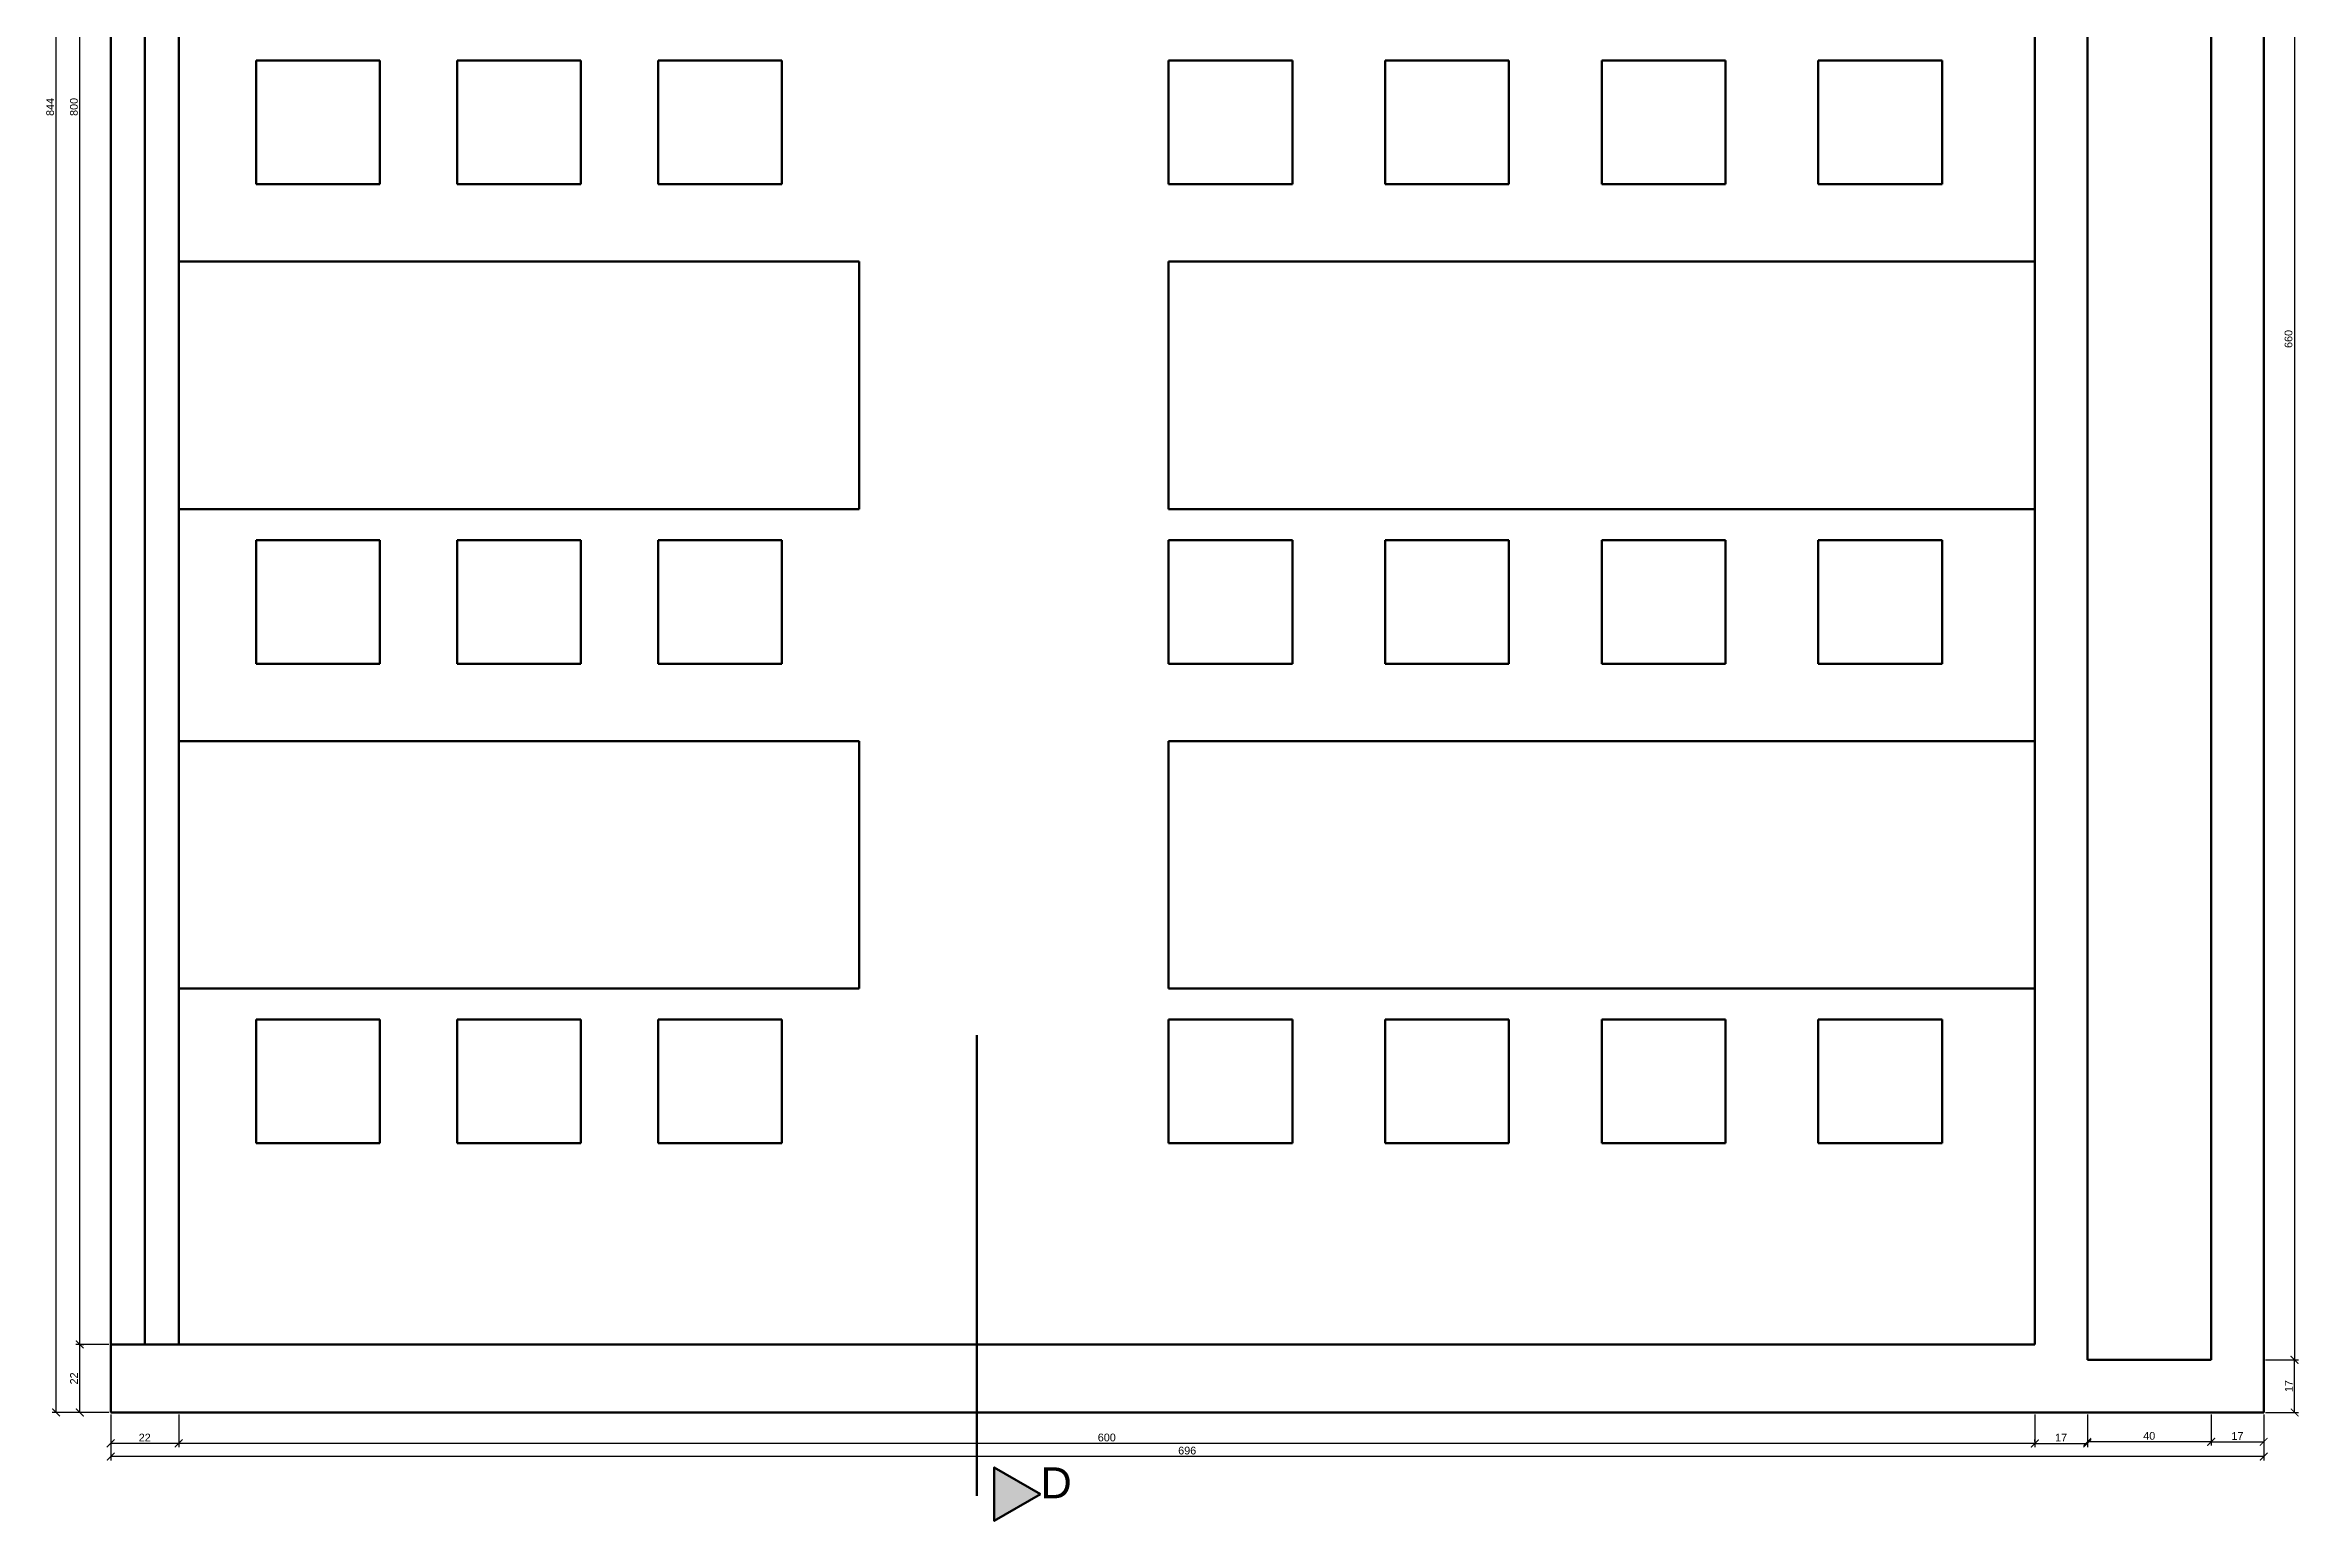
# Model space of a CAD drawing. Header units: millimetres. Extents: x 711 to 3148, y 218 to 1949.
# Drawn here: x 736 to 1465, y 218 to 695 of the extents above; entities that cross this region are included whole.
import ezdxf

# ---------------------------------------------------------------- set-up
doc = ezdxf.new("R2010")
doc.units = ezdxf.units.MM
doc.layers.get('0').update_dxf_attribs({"lineweight": 50})
doc.layers.add('cota', color=5, linetype='Continuous', lineweight=25)
doc.styles.get("Standard").update_dxf_attribs({"font": 'arial.ttf'})
doc.dimstyles.new('CotaPlantaDeCasa', dxfattribs={"dimtxt": 2.5, "dimasz": 2.5, "dimexe": 1.25, "dimexo": 0.625, "dimtad": 1, "dimtxsty": 'Standard', "dimblk": 'ARCHTICK', "dimcen": 2.5, "dimadec": 0, "dimazin": 0, "dimtfac": 1, "dimtmove": 0, "dimatfit": 3, "dimfxl": 1, "dimarcsym": 0})

# ---------------------------------------------------------------- blocks, each defined once
blk = doc.blocks.new('_ArchTick')
at = {"color": 0, "linetype": 'ByBlock', "const_width": 0.15}
blk.add_lwpolyline([(-0.5, -0.5), (0.5, 0.5)], dxfattribs=at)
blk = doc.blocks.new('*D3')
at = {"layer": 'cota', "color": 0, "lineweight": -2, "transparency": 16777216}
for p, q in [((1453.83, 270.29), (1464.45, 270.29)), ((1463.2, 253.29), (1463.2, 270.29)), ((1453.83, 253.29), (1464.45, 253.29))]:
    blk.add_line(p, q, dxfattribs=at)
at = {"layer": 'defpoints', "color": 0, "transparency": 16777216}
for p in [(1453.2, 270.29), (1463.2, 270.29), (1453.2, 253.29)]:
    blk.add_point(p, dxfattribs=at)
at = {"layer": 'cota', "color": 0, "lineweight": -2, "transparency": 16777216, "xscale": 2.5, "yscale": 2.5, "zscale": 2.5}
for p, rotation in [((1463.2, 270.29), 90), ((1463.2, 253.29), 270)]:
    blk.add_blockref('_ArchTick', p, dxfattribs=dict(at, rotation=rotation))
at = {"layer": 'cota', "color": 0, "transparency": 16777216, "insert": (1461.32, 261.79), "char_height": 2.5, "attachment_point": 5, "rotation": 90}
blk.add_mtext('17', dxfattribs=at)
blk = doc.blocks.new('*D4')
at = {"layer": 'cota', "color": 0, "lineweight": -2, "transparency": 16777216}
for p, q in [((1436.2, 252.66), (1436.2, 242.56)), ((1453.2, 252.66), (1453.2, 242.56)), ((1436.2, 243.81), (1453.2, 243.81))]:
    blk.add_line(p, q, dxfattribs=at)
at = {"layer": 'defpoints', "color": 0, "transparency": 16777216}
for p in [(1436.2, 253.29), (1453.2, 253.29), (1453.2, 243.81)]:
    blk.add_point(p, dxfattribs=at)
at = {"layer": 'cota', "color": 0, "lineweight": -2, "transparency": 16777216, "xscale": 2.5, "yscale": 2.5, "zscale": 2.5, "rotation": 180}
blk.add_blockref('_ArchTick', (1436.2, 243.81), dxfattribs=at)
at = {"layer": 'cota', "color": 0, "lineweight": -2, "transparency": 16777216, "xscale": 2.5, "yscale": 2.5, "zscale": 2.5}
blk.add_blockref('_ArchTick', (1453.2, 243.81), dxfattribs=at)
at = {"layer": 'cota', "color": 0, "transparency": 16777216, "insert": (1444.7, 245.69), "char_height": 2.5, "attachment_point": 5}
blk.add_mtext('17', dxfattribs=at)
blk = doc.blocks.new('*D5')
at = {"layer": 'cota', "color": 0, "lineweight": -2, "transparency": 16777216}
for p, q in [((1396.2, 252.66), (1396.2, 242.56)), ((1436.2, 252.66), (1436.2, 242.56)), ((1436.2, 243.81), (1396.2, 243.81))]:
    blk.add_line(p, q, dxfattribs=at)
at = {"layer": 'defpoints', "color": 0, "transparency": 16777216}
for p in [(1396.2, 253.29), (1436.2, 253.29), (1396.2, 243.81)]:
    blk.add_point(p, dxfattribs=at)
at = {"layer": 'cota', "color": 0, "lineweight": -2, "transparency": 16777216, "xscale": 2.5, "yscale": 2.5, "zscale": 2.5, "rotation": 180}
blk.add_blockref('_ArchTick', (1396.2, 243.81), dxfattribs=at)
at = {"layer": 'cota', "color": 0, "lineweight": -2, "transparency": 16777216, "xscale": 2.5, "yscale": 2.5, "zscale": 2.5}
blk.add_blockref('_ArchTick', (1436.2, 243.81), dxfattribs=at)
at = {"layer": 'cota', "color": 0, "transparency": 16777216, "insert": (1416.2, 245.71), "char_height": 2.5, "attachment_point": 5}
blk.add_mtext('40', dxfattribs=at)
blk = doc.blocks.new('*D7')
at = {"layer": 'cota', "color": 0, "lineweight": -2, "transparency": 16777216}
for p, q in [((747.21, 275.29), (747.21, 1075.29)), ((747.84, 1075.29), (748.46, 1075.29)), ((756.58, 275.29), (745.96, 275.29))]:
    blk.add_line(p, q, dxfattribs=at)
at = {"layer": 'defpoints', "color": 0, "transparency": 16777216}
for p in [(747.21, 1075.29), (747.21, 1075.29), (757.2, 275.29)]:
    blk.add_point(p, dxfattribs=at)
at = {"layer": 'cota', "color": 0, "lineweight": -2, "transparency": 16777216, "xscale": 2.5, "yscale": 2.5, "zscale": 2.5}
for p, rotation in [((747.21, 1075.29), 90), ((747.21, 275.29), 270)]:
    blk.add_blockref('_ArchTick', p, dxfattribs=dict(at, rotation=rotation))
at = {"layer": 'cota', "color": 0, "transparency": 16777216, "insert": (745.31, 675.29), "char_height": 2.5, "attachment_point": 5, "rotation": 90}
blk.add_mtext('800', dxfattribs=at)
blk = doc.blocks.new('*D8')
at = {"layer": 'cota', "color": 0, "lineweight": -2, "transparency": 16777216}
for p, q in [((747.21, 253.29), (747.21, 275.29)), ((747.84, 275.29), (748.46, 275.29)), ((756.58, 253.29), (745.96, 253.29))]:
    blk.add_line(p, q, dxfattribs=at)
at = {"layer": 'defpoints', "color": 0, "transparency": 16777216}
for p in [(747.21, 275.29), (747.21, 275.29), (757.2, 253.29)]:
    blk.add_point(p, dxfattribs=at)
at = {"layer": 'cota', "color": 0, "lineweight": -2, "transparency": 16777216, "xscale": 2.5, "yscale": 2.5, "zscale": 2.5}
for p, rotation in [((747.21, 275.29), 90), ((747.21, 253.29), 270)]:
    blk.add_blockref('_ArchTick', p, dxfattribs=dict(at, rotation=rotation))
at = {"layer": 'cota', "color": 0, "transparency": 16777216, "insert": (745.33, 264.29), "char_height": 2.5, "attachment_point": 5, "rotation": 90}
blk.add_mtext('22', dxfattribs=at)
blk = doc.blocks.new('*D9')
at = {"layer": 'cota', "color": 0, "lineweight": -2, "transparency": 16777216}
for p, q in [((746.59, 1097.29), (738.27, 1097.29)), ((739.52, 253.29), (739.52, 1097.29)), ((746.59, 253.29), (738.27, 253.29))]:
    blk.add_line(p, q, dxfattribs=at)
at = {"layer": 'defpoints', "color": 0, "transparency": 16777216}
for p in [(739.52, 1097.29), (747.21, 1097.29), (747.21, 253.29)]:
    blk.add_point(p, dxfattribs=at)
at = {"layer": 'cota', "color": 0, "lineweight": -2, "transparency": 16777216, "xscale": 2.5, "yscale": 2.5, "zscale": 2.5}
for p, rotation in [((739.52, 1097.29), 90), ((739.52, 253.29), 270)]:
    blk.add_blockref('_ArchTick', p, dxfattribs=dict(at, rotation=rotation))
at = {"layer": 'cota', "color": 0, "transparency": 16777216, "insert": (737.62, 675.29), "char_height": 2.5, "attachment_point": 5, "rotation": 90}
blk.add_mtext('844', dxfattribs=at)
blk = doc.blocks.new('*D10')
at = {"layer": 'cota', "color": 0, "lineweight": -2, "transparency": 16777216}
for p, q in [((757.2, 252.66), (757.2, 242.05)), ((779.2, 252.66), (779.2, 242.05)), ((779.2, 243.3), (757.2, 243.3))]:
    blk.add_line(p, q, dxfattribs=at)
at = {"layer": 'defpoints', "color": 0, "transparency": 16777216}
for p in [(757.2, 253.29), (779.2, 253.29), (757.2, 243.3)]:
    blk.add_point(p, dxfattribs=at)
at = {"layer": 'cota', "color": 0, "lineweight": -2, "transparency": 16777216, "xscale": 2.5, "yscale": 2.5, "zscale": 2.5, "rotation": 180}
blk.add_blockref('_ArchTick', (757.2, 243.3), dxfattribs=at)
at = {"layer": 'cota', "color": 0, "lineweight": -2, "transparency": 16777216, "xscale": 2.5, "yscale": 2.5, "zscale": 2.5}
blk.add_blockref('_ArchTick', (779.2, 243.3), dxfattribs=at)
at = {"layer": 'cota', "color": 0, "transparency": 16777216, "insert": (768.2, 245.18), "char_height": 2.5, "attachment_point": 5}
blk.add_mtext('22', dxfattribs=at)
blk = doc.blocks.new('*D11')
at = {"layer": 'cota', "color": 0, "lineweight": -2, "transparency": 16777216}
for p, q in [((779.2, 252.66), (779.2, 242.04)), ((1379.2, 252.66), (1379.2, 242.04)), ((1379.2, 243.29), (779.2, 243.29))]:
    blk.add_line(p, q, dxfattribs=at)
at = {"layer": 'defpoints', "color": 0, "transparency": 16777216}
for p in [(779.2, 253.29), (1379.2, 253.29), (779.2, 243.29)]:
    blk.add_point(p, dxfattribs=at)
at = {"layer": 'cota', "color": 0, "lineweight": -2, "transparency": 16777216, "xscale": 2.5, "yscale": 2.5, "zscale": 2.5, "rotation": 180}
blk.add_blockref('_ArchTick', (779.2, 243.29), dxfattribs=at)
at = {"layer": 'cota', "color": 0, "lineweight": -2, "transparency": 16777216, "xscale": 2.5, "yscale": 2.5, "zscale": 2.5}
blk.add_blockref('_ArchTick', (1379.2, 243.29), dxfattribs=at)
at = {"layer": 'cota', "color": 0, "transparency": 16777216, "insert": (1079.2, 245.19), "char_height": 2.5, "attachment_point": 5}
blk.add_mtext('600', dxfattribs=at)
blk = doc.blocks.new('*D12')
at = {"layer": 'cota', "color": 0, "lineweight": -2, "transparency": 16777216}
for p, q in [((1379.2, 243.92), (1379.2, 244.54)), ((1379.2, 243.29), (1396.2, 243.29)), ((1396.2, 244.44), (1396.2, 242.04))]:
    blk.add_line(p, q, dxfattribs=at)
at = {"layer": 'defpoints', "color": 0, "transparency": 16777216}
for p in [(1379.2, 243.29), (1396.2, 245.06), (1396.2, 243.29)]:
    blk.add_point(p, dxfattribs=at)
at = {"layer": 'cota', "color": 0, "lineweight": -2, "transparency": 16777216, "xscale": 2.5, "yscale": 2.5, "zscale": 2.5, "rotation": 180}
blk.add_blockref('_ArchTick', (1379.2, 243.29), dxfattribs=at)
at = {"layer": 'cota', "color": 0, "lineweight": -2, "transparency": 16777216, "xscale": 2.5, "yscale": 2.5, "zscale": 2.5}
blk.add_blockref('_ArchTick', (1396.2, 243.29), dxfattribs=at)
at = {"layer": 'cota', "color": 0, "transparency": 16777216, "insert": (1387.7, 245.17), "char_height": 2.5, "attachment_point": 5}
blk.add_mtext('17', dxfattribs=at)
blk = doc.blocks.new('*D13')
at = {"layer": 'cota', "color": 0, "lineweight": -2, "transparency": 16777216}
for p, q in [((1453.83, 930.29), (1464.38, 930.29)), ((1463.13, 930.29), (1463.13, 270.29)), ((1453.83, 270.29), (1464.38, 270.29))]:
    blk.add_line(p, q, dxfattribs=at)
at = {"layer": 'defpoints', "color": 0, "transparency": 16777216}
for p in [(1453.2, 930.29), (1453.2, 270.29), (1463.13, 270.29)]:
    blk.add_point(p, dxfattribs=at)
at = {"layer": 'cota', "color": 0, "lineweight": -2, "transparency": 16777216, "xscale": 2.5, "yscale": 2.5, "zscale": 2.5}
for p, rotation in [((1463.13, 930.29), 90), ((1463.13, 270.29), 270)]:
    blk.add_blockref('_ArchTick', p, dxfattribs=dict(at, rotation=rotation))
at = {"layer": 'cota', "color": 0, "transparency": 16777216, "insert": (1461.23, 600.29), "char_height": 2.5, "attachment_point": 5, "rotation": 90}
blk.add_mtext('660', dxfattribs=at)
blk = doc.blocks.new('*D19')
at = {"layer": 'cota', "color": 0, "lineweight": -2, "transparency": 16777216}
for p, q in [((757.2, 252.66), (757.2, 237.8)), ((1453.2, 243.19), (1453.2, 237.8)), ((1453.2, 239.05), (757.2, 239.05))]:
    blk.add_line(p, q, dxfattribs=at)
at = {"layer": 'defpoints', "color": 0, "transparency": 16777216}
for p in [(757.2, 253.29), (1453.2, 243.81), (757.2, 239.05)]:
    blk.add_point(p, dxfattribs=at)
at = {"layer": 'cota', "color": 0, "lineweight": -2, "transparency": 16777216, "xscale": 2.5, "yscale": 2.5, "zscale": 2.5, "rotation": 180}
blk.add_blockref('_ArchTick', (757.2, 239.05), dxfattribs=at)
at = {"layer": 'cota', "color": 0, "lineweight": -2, "transparency": 16777216, "xscale": 2.5, "yscale": 2.5, "zscale": 2.5}
blk.add_blockref('_ArchTick', (1453.2, 239.05), dxfattribs=at)
at = {"layer": 'cota', "color": 0, "transparency": 16777216, "insert": (1105.2, 240.95), "char_height": 2.5, "attachment_point": 5}
blk.add_mtext('696', dxfattribs=at)

msp = doc.modelspace()

# ---------------------------------------------------------------- hatches: boundary and pattern name
at = {"true_color": 0x000000}
h = msp.add_hatch(color=18, dxfattribs=at)
h.dxf.hatch_style = 1
h.paths.add_polyline_path([(1042.8, 235.551), (1042.8, 218.231), (1057.8, 226.891)])

# ---------------------------------------------------------------- linework, layer by layer
for p, q in [((757.203, 275.286), (757.203, 1075.286)), ((768.203, 1075.286), (768.203, 575.286)), ((779.203, 1075.286), (779.203, 275.286)), ((1436.203, 270.286), (1436.203, 930.286)), ((1453.203, 930.286), (1453.203, 275.286)), ((1379.203, 275.286), (1379.203, 895.286)), ((1396.203, 275.286), (1396.203, 895.286)), ((804.203, 690.286), (804.203, 650.286)), ((844.203, 690.286), (804.203, 690.286)), ((844.203, 650.286), (844.203, 690.286)), ((869.203, 690.286), (869.203, 650.286)), ((869.203, 690.286), (909.203, 690.286)), ((909.203, 650.286), (909.203, 690.286)), ((934.203, 690.286), (934.203, 650.286)), ((974.203, 690.286), (934.203, 690.286)), ((974.203, 650.286), (974.203, 690.286)), ((1099.203, 650.286), (1099.203, 690.286)), ((1099.203, 690.286), (1139.203, 690.286)), ((1139.203, 690.286), (1139.203, 650.286)), ((1169.203, 650.286), (1169.203, 690.286)), ((1169.203, 690.286), (1209.203, 690.286)), ((1209.203, 690.286), (1209.203, 650.286)), ((1239.203, 650.286), (1239.203, 690.286)), ((1239.203, 690.286), (1279.203, 690.286)), ((1279.203, 690.286), (1279.203, 650.286)), ((1309.203, 650.286), (1309.203, 690.286)), ((1309.203, 690.286), (1349.203, 690.286)), ((1349.203, 690.286), (1349.203, 650.286)), ((804.203, 650.286), (844.203, 650.286)), ((869.203, 650.286), (909.203, 650.286)), ((934.203, 650.286), (974.203, 650.286)), ((1139.203, 650.286), (1099.203, 650.286)), ((1209.203, 650.286), (1169.203, 650.286)), ((1279.203, 650.286), (1239.203, 650.286)), ((1349.203, 650.286), (1309.203, 650.286)), ((779.203, 625.286), (999.203, 625.286)), ((999.203, 625.286), (999.203, 545.286)), ((1379.203, 625.286), (1099.203, 625.286)), ((1099.203, 625.286), (1099.203, 545.286)), ((768.203, 575.286), (768.203, 275.286)), ((999.203, 545.286), (779.203, 545.286)), ((1099.203, 545.286), (1379.203, 545.286)), ((804.203, 535.286), (804.203, 495.286)), ((844.203, 535.286), (804.203, 535.286)), ((844.203, 495.286), (844.203, 535.286)), ((869.203, 535.286), (869.203, 495.286)), ((869.203, 535.286), (909.203, 535.286)), ((909.203, 495.286), (909.203, 535.286)), ((934.203, 535.286), (934.203, 495.286)), ((974.203, 535.286), (934.203, 535.286)), ((974.203, 495.286), (974.203, 535.286)), ((1099.203, 495.286), (1099.203, 535.286)), ((1099.203, 535.286), (1139.203, 535.286)), ((1139.203, 535.286), (1139.203, 495.286)), ((1169.203, 495.286), (1169.203, 535.286)), ((1169.203, 535.286), (1209.203, 535.286)), ((1209.203, 535.286), (1209.203, 495.286)), ((1239.203, 495.286), (1239.203, 535.286)), ((1239.203, 535.286), (1279.203, 535.286)), ((1279.203, 535.286), (1279.203, 495.286)), ((1309.203, 495.286), (1309.203, 535.286)), ((1309.203, 535.286), (1349.203, 535.286)), ((1349.203, 535.286), (1349.203, 495.286)), ((804.203, 495.286), (844.203, 495.286)), ((869.203, 495.286), (909.203, 495.286)), ((934.203, 495.286), (974.203, 495.286)), ((1139.203, 495.286), (1099.203, 495.286)), ((1209.203, 495.286), (1169.203, 495.286)), ((1279.203, 495.286), (1239.203, 495.286)), ((1349.203, 495.286), (1309.203, 495.286)), ((779.203, 470.286), (999.203, 470.286)), ((999.203, 470.286), (999.203, 390.286)), ((1379.203, 470.286), (1099.203, 470.286)), ((1099.203, 470.286), (1099.203, 390.286)), ((999.203, 390.286), (779.203, 390.286)), ((1099.203, 390.286), (1379.203, 390.286)), ((804.203, 380.286), (804.203, 340.286)), ((844.203, 380.286), (804.203, 380.286)), ((844.203, 340.286), (844.203, 380.286)), ((869.203, 380.286), (869.203, 340.286)), ((869.203, 380.286), (909.203, 380.286)), ((909.203, 340.286), (909.203, 380.286)), ((934.203, 380.286), (934.203, 340.286)), ((974.203, 380.286), (934.203, 380.286)), ((974.203, 340.286), (974.203, 380.286)), ((1099.203, 340.286), (1099.203, 380.286)), ((1099.203, 380.286), (1139.203, 380.286)), ((1139.203, 380.286), (1139.203, 340.286)), ((1169.203, 340.286), (1169.203, 380.286)), ((1169.203, 380.286), (1209.203, 380.286)), ((1209.203, 380.286), (1209.203, 340.286)), ((1239.203, 340.286), (1239.203, 380.286)), ((1239.203, 380.286), (1279.203, 380.286)), ((1279.203, 380.286), (1279.203, 340.286)), ((1309.203, 340.286), (1309.203, 380.286)), ((1309.203, 380.286), (1349.203, 380.286)), ((1349.203, 380.286), (1349.203, 340.286)), ((804.203, 340.286), (844.203, 340.286)), ((869.203, 340.286), (909.203, 340.286)), ((934.203, 340.286), (974.203, 340.286)), ((1139.203, 340.286), (1099.203, 340.286)), ((1209.203, 340.286), (1169.203, 340.286)), ((1279.203, 340.286), (1239.203, 340.286)), ((1349.203, 340.286), (1309.203, 340.286)), ((757.203, 253.286), (757.203, 275.286)), ((779.203, 275.286), (757.203, 275.286)), ((779.203, 275.286), (1379.203, 275.286)), ((1396.203, 275.286), (1396.203, 270.286)), ((1436.203, 270.286), (1396.203, 270.286)), ((1453.203, 253.286), (1453.203, 276.624)), ((779.203, 253.286), (757.203, 253.286)), ((779.203, 253.286), (1353.203, 253.286)), ((1279.203, 253.286), (1296.203, 253.286)), ((1336.203, 253.286), (1353.203, 253.286)), ((1353.203, 253.286), (1453.203, 253.286))]:
    msp.add_line(p, q)
at = {"color": 244, "true_color": 0x991b1e}
msp.add_line((1037.203, 226.286), (1037.203, 375.286), dxfattribs=at)
msp.add_lwpolyline([(1057.8, 226.891), (1042.8, 235.551), (1042.8, 218.231)], close=True)

# ---------------------------------------------------------------- texts
at = {"insert": (1057.8, 235.551), "char_height": 10, "attachment_point": 1}
msp.add_mtext_dynamic_manual_height_columns('{\\C256;\\c0;D}', width=10.18245, gutter_width=12.5, heights=[4.869], dxfattribs=at)

# ---------------------------------------------------------------- dimensions: what is measured, and where the dimension line sits
at = {"layer": 'cota'}
for base, p1, p2, picture, middle in [((739.524, 1097.286), (747.213, 253.286), (747.213, 1097.286), '*D9', (737.623, 675.286)), ((747.213, 1075.286), (757.203, 275.286), (747.213, 1075.286), '*D7', (745.311, 675.286)), ((1463.132, 270.286), (1453.203, 930.286), (1453.203, 270.286), '*D13', (1461.23, 600.286)), ((747.213, 275.286), (757.203, 253.286), (747.213, 275.286), '*D8', (745.332, 264.286)), ((1463.203, 270.286), (1453.203, 253.286), (1453.203, 270.286), '*D3', (1461.323, 261.786))]:
    dim = msp.add_linear_dim(base=base, p1=p1, p2=p2, angle=90, dimstyle='CotaPlantaDeCasa', dxfattribs=at)
    dim.commit()
    dim.dimension.update_dxf_attribs({"geometry": picture, "text_midpoint": middle})
for base, p1, p2, picture, middle in [((757.203, 243.298), (779.203, 253.286), (757.203, 253.286), '*D10', (768.203, 245.178)), ((757.203, 239.046), (1453.203, 243.812), (757.203, 253.286), '*D19', (1105.203, 240.948)), ((779.203, 243.29), (1379.203, 253.286), (779.203, 253.286), '*D11', (1079.203, 245.192)), ((1396.203, 243.812), (1436.203, 253.286), (1396.203, 253.286), '*D5', (1416.203, 245.714)), ((1453.203, 243.812), (1436.203, 253.286), (1453.203, 253.286), '*D4', (1444.703, 245.692)), ((1396.203, 243.29), (1379.203, 243.29), (1396.203, 245.062), '*D12', (1387.703, 245.17))]:
    dim = msp.add_linear_dim(base=base, p1=p1, p2=p2, dimstyle='CotaPlantaDeCasa', dxfattribs=at)
    dim.commit()
    dim.dimension.update_dxf_attribs({"geometry": picture, "text_midpoint": middle})

doc.saveas('drawing.dxf')
